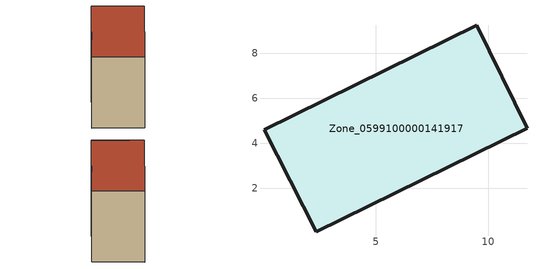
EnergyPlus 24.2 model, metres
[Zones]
Zone_0599100000141917
 floor ground (C_G): 9.48,9.25 11.72,4.67 2.35,0.05 0.03,4.6 z0
 wall outside (C_F): 9.48,9.25 0.03,4.6 2.35,0.05 11.72,4.67 9.48,9.25 z0:7.71
 roof outside (C_R): 11.72,4.67 9.48,9.25 0.03,4.6 2.35,0.05 z7.71
[BUILDING]
Pand.0599100000141917: North Axis=0; Terrain=City; Loads Convergence Tolerance Value=0.04; Temperature Convergence Tolerance Value=0.4; Solar Distribution=FullExterior; Maximum Number of Warmup Days=25; Minimum Number of Warmup Days=1
[Site:Location]
Rotterdam.The.Hague.AP_ZH_NLD Design_Conditions: Latitude=51.96; Longitude=4.45; Time Zone=1; Elevation=-4.5
[SITE:GROUNDTEMPERATURE:BUILDINGSURFACE]
18, 18, 18, 18, 18, 18, 18, 18, 18, 18, 18, 18
[MATERIAL] Thermal Absorptance=0.9; Solar Absorptance=0.7; Visible Absorptance=0.7
Name | Roughness | Thickness | Conductivity | Density | Specific Heat
G.TI.1975-1991 | MediumSmooth | 0.15 | 0.288461 | 540 | 1210
F.TI.1975-1991 | Rough | 0.3 | 0.230769 | 1920 | 840
R.TI.1975-1991 | MediumRough | 0.2 | 0.153846 | 1500 | 1000
[CONSTRUCTION]
C_G: G.TI.1975-1991
C_F: F.TI.1975-1991
C_R: R.TI.1975-1991
[ZONE]
Zone_0599100000141917: Type=1; Multiplier=1; Ceiling Height=Autocalculate; Volume=Autocalculate; Floor Area=autocalculate; Part of Total Floor Area=Yes
[ZONEINFILTRATION:DESIGNFLOWRATE]
Infil_Zone_0599100000141917: Zone or ZoneList or Space or SpaceList=Zone_0599100000141917; Schedule=AlwaysOn; Design Flow Rate Calculation Method=Flow/Area; Flow Rate per Floor Area=0.003; Constant Term Coefficient=1; Temperature Term Coefficient=0; Velocity Term Coefficient=0; Velocity Squared Term Coefficient=0
[HVACTEMPLATE:ZONE:IDEALLOADSAIRSYSTEM]
Zone_0599100000141917: Maximum Heating Supply Air Temperature=50; Minimum Cooling Supply Air Temperature=13; Maximum Heating Supply Air Humidity Ratio=0.0156; Minimum Cooling Supply Air Humidity Ratio=0.0077; Heating Limit=NoLimit; Cooling Limit=NoLimit; Dehumidification Control Type=ConstantSensibleHeatRatio; Cooling Sensible Heat Ratio=0.7; Dehumidification Setpoint=60; Humidification Control Type=None; Humidification Setpoint=30; Outdoor Air Method=None; Outdoor Air Flow Rate per Person=0.00944; Outdoor Air Flow Rate per Zone Floor Area=0; Outdoor Air Flow Rate per Zone=0; Demand Controlled Ventilation Type=None; Outdoor Air Economizer Type=NoEconomizer; Heat Recovery Type=None; Sensible Heat Recovery Effectiveness=0.7; Latent Heat Recovery Effectiveness=0.65
[ZONECONTROL:THERMOSTAT]
ThermostatControl_Zone_0599100000141917: Zone or ZoneList=Zone_0599100000141917; Control Type Schedule=DualSetpointControlType; Control 1=Thermostat_Zone_0599100000141917; Temperature Difference Between Cutout And Setpoint=0
[THERMOSTATSETPOINT:DUALSETPOINT]
Thermostat_Zone_0599100000141917: Heating Setpoint Temperature Schedule=HeatingSetpoint_Zone_0599100000141917; Cooling Setpoint Temperature Schedule=CoolingSetpoint_Zone_0599100000141917
[SCHEDULE:COMPACT]
HeatingSetpoint_Zone_0599100000141917: Through: 12/31, For: AllDays, Until: 24:00, 21
CoolingSetpoint_Zone_0599100000141917: Through: 12/31, For: AllDays, Until: 24:00, 24
DualSetpointControlType: Through: 12/31, For: AllDays, Until: 24:00, 4
AlwaysOn: Through: 12/31, For: AllDays, Until: 24:00, 1
